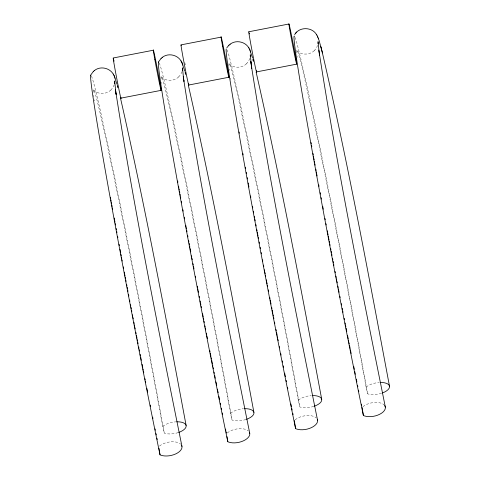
<?xml version="1.0" encoding="UTF-8"?>
<svg xmlns="http://www.w3.org/2000/svg" width="480" height="480" viewBox="0 0 480 480"><rect width="100%" height="100%" fill="white"/><g stroke="black" fill="none" stroke-linecap="round" stroke-linejoin="round"><path stroke-width="0.36" stroke-dasharray="2.4 1.8" d="M114.258 84.696L112.902 87.594L110.868 90.072M182.046 71.58L180.69 74.484L178.656 76.956M249.84 58.464L248.484 61.368L246.444 63.846M317.628 45.354L316.272 48.258L314.238 50.73M178.194 432.606A12.786 5.73 -10.4 0 1 165.3 433.476L164.298 433.164L162.738 426.48L163.518 425.826A12.786 5.73 -10.4 0 1 175.68 421.848M245.982 419.496A12.786 5.73 -10.4 0 1 233.094 420.36L232.086 420.054L230.526 413.364L231.306 412.71A12.786 5.73 -10.4 0 1 243.468 408.732M313.77 406.38A12.786 5.73 -10.4 0 1 300.882 407.244L299.88 406.938L298.314 400.248L299.094 399.6A12.786 5.73 -10.4 0 1 311.262 395.616M381.564 393.264A12.786 5.73 -10.4 0 1 368.67 394.134L367.668 393.828L366.108 387.138L366.888 386.484A12.786 5.73 -10.4 0 1 379.05 382.506M110.958 89.988C106.416 94.368 98.232 94.722 93.702 90.186M178.746 76.872C174.21 81.252 166.02 81.606 161.496 77.07M246.534 63.762C241.998 68.142 233.814 68.496 229.284 63.96M314.328 50.646C309.786 55.026 301.602 55.38 297.072 50.844M366.108 387.138L365.208 382.242A235.332 4.512 79.1 0 0 318.498 143.082A235.332 4.512 79.1 0 0 296.838 54.024M298.314 400.248L297.42 395.358A235.332 4.512 79.1 0 0 250.71 156.198A235.332 4.512 79.1 0 0 229.05 67.14M230.526 413.364L229.626 408.468A235.332 4.512 79.1 0 0 182.916 169.308A235.332 4.512 79.1 0 0 161.256 80.25M162.738 426.48L161.838 421.584A235.332 4.512 79.1 0 0 115.578 184.584A235.332 4.512 79.1 0 0 93.414 92.532M91.332 76.11A250.62 4.806 79.1 0 1 164.298 433.158M94.308 100.932A235.332 4.512 79.1 0 1 94.17 99.876M93.78 96.6A235.332 4.512 79.1 0 1 93.648 95.4M159.516 446.064A12.786 6.78 -11.6 0 1 180.684 444.156M159.12 62.994A250.62 4.806 79.1 0 1 232.086 420.048M161.568 83.49A235.332 4.512 79.1 0 1 161.442 82.29M227.31 432.948A12.786 6.78 -11.6 0 1 248.472 431.04M226.908 49.884A250.62 4.806 79.1 0 1 299.874 406.932M230.538 79.458A235.332 4.512 79.1 0 1 230.358 78.192M229.356 70.374A235.332 4.512 79.1 0 1 229.23 69.174M295.098 419.838A12.786 6.78 -11.6 0 1 316.266 417.93M294.924 37.344A250.62 4.806 79.1 0 1 367.668 393.822M297.15 57.264A235.332 4.512 79.1 0 1 297.018 56.064M362.886 406.722A12.786 6.78 -11.6 0 1 384.054 404.814M184.8 62.532A20.46 0.39 79.1 0 1 185.478 66.03"/><path stroke-width="0.72" d="M317.982 43.818L318.084 41.628L319.044 51.576M114.588 83.352L114.546 83.688L114.714 80.97L115.674 90.918M182.376 70.236L182.334 70.578L182.508 67.86L183.462 77.802M250.32 55.872L250.362 55.53M90.588 75.204L93.402 71.388M158.376 62.088L161.19 58.272M226.848 47.724L228.984 45.162M294.636 34.614C299.292 26.46 312.366 26.778 316.764 34.986M296.772 32.046L295.578 33.312M94.536 70.452C100.374 65.802 109.8 67.86 113.394 74.328M162.33 57.336C168.162 52.692 177.594 54.75 181.182 61.212M230.118 44.226C235.95 39.576 245.382 41.634 248.976 48.096M93.306 71.478L94.638 70.362M161.094 58.362L162.426 57.246M228.882 45.252L230.214 44.13M113.178 57.996L153.348 50.226M180.966 44.886L221.142 37.116M248.76 31.77L288.93 24M120.978 98.124L161.148 90.354M188.766 85.014L228.942 77.244M256.56 71.898L296.73 64.128A20.46 0.39 79.1 0 0 291.426 34.968A20.46 0.39 79.1 0 0 290.376 33.096A20.46 0.39 79.1 0 0 296.688 64.122M294.498 36.33A250.62 4.806 79.1 0 0 313.338 157.23A250.62 4.806 79.1 0 0 363.384 415.482L364.374 415.896A12.786 6.78 -11.6 0 0 379.782 414.24A12.786 6.78 -11.6 0 0 384.672 405.522M226.266 48.918A250.62 4.806 79.1 0 0 246.912 177.822A250.62 4.806 79.1 0 0 295.596 428.598L296.58 429.006A12.786 6.78 -11.6 0 0 311.316 427.68A12.786 6.78 -11.6 0 0 317.31 419.4M90.96 75.36A250.62 4.806 79.1 0 0 110.418 199.05A250.62 4.806 79.1 0 0 160.014 454.824L161.004 455.232A12.786 6.78 -11.6 0 0 175.74 453.906A12.786 6.78 -11.6 0 0 181.728 445.632M317.37 36.084L319.056 40.374L321.552 49.446M249.576 49.2L252.582 58.038M181.788 62.31L184.794 71.154M114 75.426L117 84.264M316.596 34.68L317.538 36.39M248.802 47.796L249.75 49.5M181.014 60.906L181.962 62.616M113.226 74.022L114.168 75.726M318.324 38.304L318.546 38.868M317.736 36.822L317.952 37.386M249.942 49.932L250.164 50.496M250.536 51.42L250.752 51.978M182.154 63.048L182.376 63.612M182.748 64.536L182.964 65.094M114.366 76.164L114.582 76.722M114.954 77.646L115.176 78.21M253.38 61.074L252.972 59.496L253.356 60.99M185.592 74.19L185.178 72.606L185.562 74.106M117.804 87.3L117.39 85.722L117.774 87.216M320.76 46.38L321.144 47.874M322.068 51.492C347.838 162.33 368.46 274.296 389.484 386.112A12.786 5.73 -10.4 0 1 382.53 392.928M321.174 47.958L321.984 51.138M321.606 49.662L322.44 52.956M256.152 72.24C280.776 180.648 301.248 289.962 321.696 399.222M188.364 85.35C212.988 193.764 233.484 303.072 253.902 412.338M120.57 98.466C145.2 206.874 165.66 316.194 186.114 425.448M385.338 407.112C361.584 289.002 337.71 170.838 319.074 51.792M361.41 404.172L361.68 405.492M317.544 420.222C293.886 302.736 270.234 185.166 251.538 66.768L251.736 68.262L251.286 64.908M249.756 433.338C226.098 315.846 202.356 198.294 183.75 79.884L183.948 81.378L183.492 78.024M225.558 429.078L225.828 430.398M226.104 431.718L226.374 433.038M181.968 446.448C158.28 328.968 134.574 211.41 115.962 92.994L116.16 94.494L115.704 91.134M362.088 407.472L363.39 415.494M294.3 420.582L295.596 428.604M226.98 436.614L227.808 441.72L228.792 442.122A12.786 6.78 -11.6 0 0 243.528 440.79A12.786 6.78 -11.6 0 0 249.522 432.516M158.958 448.266L160.02 454.83M318.846 50.058L319.53 55.152L319.332 53.658M251.052 63.168L251.484 66.414M183.264 76.284L183.696 79.53M115.476 89.4L115.902 92.646M251.256 64.692L250.296 54.744L250.308 56.406M256.428 70.602A20.46 0.39 79.1 0 1 252.66 53.904A20.46 0.39 79.1 0 1 248.886 31.998M249.18 33.09A20.46 0.39 79.1 0 1 249.384 33.948M176.712 421.794A12.786 5.73 -10.4 0 1 186.138 425.568A12.786 5.73 -10.4 0 1 178.68 432.444M157.23 439.56A235.332 4.512 79.1 0 1 156.954 438.24M156.276 434.91A235.332 4.512 79.1 0 1 156 433.572M155.31 430.2A235.332 4.512 79.1 0 1 155.034 428.844M152.94 418.518A235.332 4.512 79.1 0 1 152.658 417.126M150.516 406.53A235.332 4.512 79.1 0 1 150.228 405.096M147.618 392.076A235.332 4.512 79.1 0 1 146.886 388.41M145.728 382.602A235.332 4.512 79.1 0 1 145.47 381.3M145.212 380.004A235.332 4.512 79.1 0 1 144.954 378.702M143.79 372.828A235.332 4.512 79.1 0 1 143.532 371.514M143.274 370.2A235.332 4.512 79.1 0 1 143.01 368.886M142.752 367.572A235.332 4.512 79.1 0 1 142.104 364.272M141.318 360.306A235.332 4.512 79.1 0 1 140.67 356.988M140.406 355.662A235.332 4.512 79.1 0 1 140.148 354.33M139.494 351A235.332 4.512 79.1 0 1 139.23 349.668M138.972 348.336A235.332 4.512 79.1 0 1 138.708 346.998M138.054 343.656A235.332 4.512 79.1 0 1 137.796 342.318M137.532 340.98A235.332 4.512 79.1 0 1 137.274 339.642M137.01 338.298A235.332 4.512 79.1 0 1 136.488 335.616M136.098 333.606A235.332 4.512 79.1 0 1 135.834 332.262M135.186 328.908A235.332 4.512 79.1 0 1 134.922 327.564M134.664 326.22A235.332 4.512 79.1 0 1 134.4 324.876M134.142 323.532A235.332 4.512 79.1 0 1 133.884 322.188M133.23 318.828A235.332 4.512 79.1 0 1 132.972 317.484M132.714 316.14A235.332 4.512 79.1 0 1 132.456 314.796M131.808 311.436A235.332 4.512 79.1 0 1 131.55 310.092M131.292 308.748A235.332 4.512 79.1 0 1 131.034 307.41M130.776 306.066A235.332 4.512 79.1 0 1 130.518 304.728M129.876 301.374A235.332 4.512 79.1 0 1 129.618 300.036M128.85 296.022A235.332 4.512 79.1 0 1 128.598 294.69M127.956 291.354A235.332 4.512 79.1 0 1 127.704 290.022M127.452 288.69A235.332 4.512 79.1 0 1 127.2 287.358M126.942 286.032A235.332 4.512 79.1 0 1 126.69 284.7M126.06 281.388A235.332 4.512 79.1 0 1 125.808 280.062M125.562 278.742A235.332 4.512 79.1 0 1 125.31 277.422M125.058 276.102A235.332 4.512 79.1 0 1 124.812 274.788M124.56 273.468A235.332 4.512 79.1 0 1 124.314 272.154M123.57 268.224A235.332 4.512 79.1 0 1 123.324 266.916M122.22 261.054A235.332 4.512 79.1 0 1 121.974 259.758M121.734 258.462A235.332 4.512 79.1 0 1 121.488 257.172M121.248 255.882A235.332 4.512 79.1 0 1 120.972 254.406M120.696 252.936A235.332 4.512 79.1 0 1 120.42 251.472M120.288 250.74A235.332 4.512 79.1 0 1 120.012 249.276M119.334 245.64A235.332 4.512 79.1 0 1 119.064 244.188M117.858 237.708A235.332 4.512 79.1 0 1 117.594 236.274M116.934 232.716A235.332 4.512 79.1 0 1 116.67 231.3M116.406 229.884A235.332 4.512 79.1 0 1 116.148 228.474M115.5 224.97A235.332 4.512 79.1 0 1 115.242 223.578M114.99 222.186A235.332 4.512 79.1 0 1 114.732 220.8M114.48 219.42A235.332 4.512 79.1 0 1 114.228 218.046M112.614 209.208A235.332 4.512 79.1 0 1 112.368 207.864M112.122 206.532A235.332 4.512 79.1 0 1 111.882 205.2M111.642 203.874A235.332 4.512 79.1 0 1 111.402 202.554M111.162 201.234A235.332 4.512 79.1 0 1 110.928 199.926M110.688 198.618A235.332 4.512 79.1 0 1 110.454 197.322M244.506 408.684A12.786 5.73 -10.4 0 1 253.926 412.452A12.786 5.73 -10.4 0 1 246.468 419.328M227.808 441.708A250.62 4.806 79.1 0 1 178.662 188.43A250.62 4.806 79.1 0 1 158.598 62.07M222.546 414.372A235.332 4.512 79.1 0 1 222.27 413.004M221.574 409.566A235.332 4.512 79.1 0 1 221.292 408.186M220.584 404.712A235.332 4.512 79.1 0 1 220.302 403.314M219.594 399.798A235.332 4.512 79.1 0 1 218.88 396.264M218.16 392.7A235.332 4.512 79.1 0 1 217.872 391.272M217.728 390.552A235.332 4.512 79.1 0 1 217.44 389.118M216.72 385.506A235.332 4.512 79.1 0 1 215.994 381.876M215.262 378.228A235.332 4.512 79.1 0 1 214.674 375.294M214.29 373.362A235.332 4.512 79.1 0 1 214.032 372.072M213.39 368.838A235.332 4.512 79.1 0 1 213.132 367.542M212.874 366.24A235.332 4.512 79.1 0 1 212.616 364.938M212.358 363.636A235.332 4.512 79.1 0 1 211.71 360.366M211.452 359.058A235.332 4.512 79.1 0 1 211.194 357.744M210.93 356.43A235.332 4.512 79.1 0 1 210.672 355.116M210.54 354.456A235.332 4.512 79.1 0 1 210.282 353.142M210.024 351.822A235.332 4.512 79.1 0 1 209.76 350.502M207.414 338.556A235.332 4.512 79.1 0 1 206.892 335.886M206.628 334.554A235.332 4.512 79.1 0 1 206.37 333.216M205.716 329.874A235.332 4.512 79.1 0 1 205.452 328.536M205.194 327.198A235.332 4.512 79.1 0 1 204.93 325.86M204.276 322.506A235.332 4.512 79.1 0 1 204.018 321.162M203.754 319.824A235.332 4.512 79.1 0 1 203.496 318.48M203.232 317.136A235.332 4.512 79.1 0 1 202.584 313.776M201.414 307.728A235.332 4.512 79.1 0 1 201.15 306.384M200.892 305.04A235.332 4.512 79.1 0 1 200.634 303.696M200.376 302.352A235.332 4.512 79.1 0 1 200.118 301.008M199.47 297.648A235.332 4.512 79.1 0 1 199.212 296.31M198.438 292.284A235.332 4.512 79.1 0 1 198.18 290.94M198.048 290.274A235.332 4.512 79.1 0 1 197.796 288.93M197.538 287.592A235.332 4.512 79.1 0 1 197.28 286.254M195.624 277.572A235.332 4.512 79.1 0 1 195.366 276.24M193.98 268.938A235.332 4.512 79.1 0 1 193.476 266.292M193.224 264.966A235.332 4.512 79.1 0 1 192.972 263.646M192.228 259.698A235.332 4.512 79.1 0 1 191.976 258.384M191.73 257.076A235.332 4.512 79.1 0 1 191.484 255.762M190.746 251.844A235.332 4.512 79.1 0 1 190.134 248.592M189.888 247.29A235.332 4.512 79.1 0 1 189.642 245.994M189.402 244.704A235.332 4.512 79.1 0 1 189.162 243.408M188.898 242.028A235.332 4.512 79.1 0 1 188.622 240.558M187.938 236.898A235.332 4.512 79.1 0 1 187.668 235.434M186.99 231.798A235.332 4.512 79.1 0 1 186.72 230.352M186.45 228.906A235.332 4.512 79.1 0 1 186.18 227.466M186.048 226.746A235.332 4.512 79.1 0 1 185.778 225.312M184.59 218.892A235.332 4.512 79.1 0 1 184.332 217.476M183.162 211.158A235.332 4.512 79.1 0 1 182.904 209.766M181.638 202.872A235.332 4.512 79.1 0 1 181.392 201.51M180.768 198.114A235.332 4.512 79.1 0 1 180.522 196.764M180.282 195.42A235.332 4.512 79.1 0 1 180.036 194.082M179.79 192.75A235.332 4.512 79.1 0 1 179.55 191.424M179.31 190.098A235.332 4.512 79.1 0 1 179.07 188.778M178.836 187.464A235.332 4.512 79.1 0 1 178.596 186.162M177.894 182.268A235.332 4.512 79.1 0 1 177.66 180.984M120.936 97.476A20.46 0.39 79.1 0 1 116.472 76.98A20.46 0.39 79.1 0 1 113.598 59.316M113.802 60.174A20.46 0.39 79.1 0 1 114.042 61.23M312.294 395.568A12.786 5.73 -10.4 0 1 321.72 399.342A12.786 5.73 -10.4 0 1 314.262 406.218M293.076 414.654A235.332 4.512 79.1 0 1 292.806 413.334M292.128 410.022A235.332 4.512 79.1 0 1 291.858 408.684M291.444 406.674A235.332 4.512 79.1 0 1 290.892 403.974M287.808 388.794A235.332 4.512 79.1 0 1 287.526 387.39M286.386 381.726A235.332 4.512 79.1 0 1 286.098 380.304M285.378 376.722A235.332 4.512 79.1 0 1 284.652 373.116M283.488 367.308A235.332 4.512 79.1 0 1 283.2 365.85M282.468 362.184A235.332 4.512 79.1 0 1 282.21 360.894M281.052 355.074A235.332 4.512 79.1 0 1 280.794 353.778M279.63 347.91A235.332 4.512 79.1 0 1 279.372 346.596M278.202 340.686A235.332 4.512 79.1 0 1 277.944 339.366M277.68 338.046A235.332 4.512 79.1 0 1 277.422 336.726M277.158 335.406A235.332 4.512 79.1 0 1 276.51 332.088M276.246 330.762A235.332 4.512 79.1 0 1 275.988 329.436M274.812 323.442A235.332 4.512 79.1 0 1 274.548 322.11M273.9 318.768A235.332 4.512 79.1 0 1 273.636 317.43M273.372 316.092A235.332 4.512 79.1 0 1 273.114 314.754M272.85 313.416A235.332 4.512 79.1 0 1 272.202 310.062M271.938 308.718A235.332 4.512 79.1 0 1 271.68 307.38M271.026 304.02A235.332 4.512 79.1 0 1 270.762 302.676M270.504 301.338A235.332 4.512 79.1 0 1 270.246 299.994M269.982 298.65A235.332 4.512 79.1 0 1 269.724 297.306M268.554 291.252A235.332 4.512 79.1 0 1 268.296 289.908M267.648 286.554A235.332 4.512 79.1 0 1 267.39 285.21M267.132 283.866A235.332 4.512 79.1 0 1 266.874 282.522M266.616 281.184A235.332 4.512 79.1 0 1 266.358 279.84M265.71 276.486A235.332 4.512 79.1 0 1 265.458 275.148M265.2 273.81A235.332 4.512 79.1 0 1 264.942 272.472M264.684 271.134A235.332 4.512 79.1 0 1 264.432 269.796M263.796 266.46A235.332 4.512 79.1 0 1 263.538 265.128M262.776 261.132A235.332 4.512 79.1 0 1 262.524 259.806M261.39 253.836A235.332 4.512 79.1 0 1 261.138 252.516M260.388 248.556A235.332 4.512 79.1 0 1 260.142 247.242M259.398 243.306A235.332 4.512 79.1 0 1 259.152 241.998M258.534 238.728A235.332 4.512 79.1 0 1 258.288 237.426M258.042 236.124A235.332 4.512 79.1 0 1 257.802 234.828M257.556 233.532A235.332 4.512 79.1 0 1 257.31 232.236M257.07 230.946A235.332 4.512 79.1 0 1 256.83 229.65M256.14 225.978A235.332 4.512 79.1 0 1 255.864 224.514M255.186 220.866A235.332 4.512 79.1 0 1 254.916 219.414M254.646 217.962A235.332 4.512 79.1 0 1 254.376 216.516M253.704 212.916A235.332 4.512 79.1 0 1 253.44 211.482M252.774 207.912A235.332 4.512 79.1 0 1 252.51 206.49M250.824 197.352A235.332 4.512 79.1 0 1 250.572 195.96M248.934 187.032A235.332 4.512 79.1 0 1 248.682 185.676M248.436 184.326A235.332 4.512 79.1 0 1 248.19 182.982M247.464 178.974A235.332 4.512 79.1 0 1 247.218 177.648M246.504 173.7A235.332 4.512 79.1 0 1 246.27 172.392M245.568 168.51A235.332 4.512 79.1 0 1 245.334 167.232M243.132 154.926A235.332 4.512 79.1 0 1 242.88 153.504M239.316 133.248A235.332 4.512 79.1 0 1 239.094 131.976M380.082 382.458A12.786 5.73 -10.4 0 1 389.484 386.112M358.818 391.536A235.332 4.512 79.1 0 1 358.542 390.186M357.852 386.778A235.332 4.512 79.1 0 1 357.57 385.404M356.874 381.96A235.332 4.512 79.1 0 1 356.31 379.182M355.314 374.28A235.332 4.512 79.1 0 1 354.744 371.454M354.318 369.324A235.332 4.512 79.1 0 1 353.742 366.474M351.132 353.466A235.332 4.512 79.1 0 1 350.406 349.806M350.13 348.426A235.332 4.512 79.1 0 1 349.488 345.198M349.23 343.908A235.332 4.512 79.1 0 1 348.972 342.612M348.714 341.316A235.332 4.512 79.1 0 1 348.456 340.014M348.198 338.712A235.332 4.512 79.1 0 1 347.55 335.448M346.77 331.518A235.332 4.512 79.1 0 1 346.122 328.23M345.864 326.916A235.332 4.512 79.1 0 1 345.6 325.596M345.342 324.276A235.332 4.512 79.1 0 1 345.078 322.95M344.43 319.638A235.332 4.512 79.1 0 1 344.166 318.312M342.996 312.33A235.332 4.512 79.1 0 1 342.732 310.998M342.474 309.66A235.332 4.512 79.1 0 1 342.21 308.328M341.556 304.986A235.332 4.512 79.1 0 1 341.298 303.648M340.122 297.618A235.332 4.512 79.1 0 1 339.858 296.28M339.078 292.254A235.332 4.512 79.1 0 1 338.814 290.91M338.682 290.238A235.332 4.512 79.1 0 1 338.424 288.894M338.166 287.55A235.332 4.512 79.1 0 1 337.902 286.206M337.254 282.846A235.332 4.512 79.1 0 1 336.99 281.502M336.732 280.158A235.332 4.512 79.1 0 1 336.474 278.814M336.216 277.47A235.332 4.512 79.1 0 1 335.952 276.126M335.31 272.766A235.332 4.512 79.1 0 1 335.046 271.422M333.888 265.386A235.332 4.512 79.1 0 1 333.63 264.042M333.372 262.704A235.332 4.512 79.1 0 1 333.114 261.366M332.862 260.028A235.332 4.512 79.1 0 1 332.604 258.69M331.968 255.348A235.332 4.512 79.1 0 1 331.71 254.016M331.458 252.678A235.332 4.512 79.1 0 1 331.2 251.346M330.948 250.014A235.332 4.512 79.1 0 1 330.696 248.682M330.06 245.364A235.332 4.512 79.1 0 1 329.808 244.038M329.556 242.712A235.332 4.512 79.1 0 1 329.304 241.386M329.058 240.066A235.332 4.512 79.1 0 1 328.806 238.74M328.554 237.42A235.332 4.512 79.1 0 1 328.308 236.106M328.056 234.786A235.332 4.512 79.1 0 1 327.804 233.472M327.558 232.158A235.332 4.512 79.1 0 1 327.312 230.844M326.202 224.964A235.332 4.512 79.1 0 1 325.956 223.662M325.224 219.768A235.332 4.512 79.1 0 1 324.984 218.478M323.244 209.208A235.332 4.512 79.1 0 1 322.704 206.298M321.36 199.086A235.332 4.512 79.1 0 1 321.096 197.652M320.436 194.088A235.332 4.512 79.1 0 1 320.172 192.666M319.002 186.33A235.332 4.512 79.1 0 1 318.744 184.932M317.094 175.962A235.332 4.512 79.1 0 1 316.848 174.6M316.596 173.244A235.332 4.512 79.1 0 1 316.35 171.888M316.104 170.538A235.332 4.512 79.1 0 1 315.858 169.194M315.132 165.192A235.332 4.512 79.1 0 1 314.892 163.872M314.652 162.552A235.332 4.512 79.1 0 1 314.412 161.238M314.178 159.93A235.332 4.512 79.1 0 1 313.944 158.628M313.704 157.332A235.332 4.512 79.1 0 1 313.476 156.042M313.242 154.758A235.332 4.512 79.1 0 1 313.014 153.474M311.82 146.85A235.332 4.512 79.1 0 1 311.562 145.398M311.304 143.958A235.332 4.512 79.1 0 1 311.046 142.524M188.64 83.712A20.46 0.39 79.1 0 1 184.668 65.97A20.46 0.39 79.1 0 1 181.224 45.552M251.046 63.084L250.848 61.554L251.046 63.084M154.794 59.322A20.46 0.39 79.1 0 0 161.106 90.354A20.46 0.39 79.1 0 0 155.85 61.2A20.46 0.39 79.1 0 0 154.794 59.322M222.582 46.212A20.46 0.39 79.1 0 0 228.9 77.238A20.46 0.39 79.1 0 0 223.638 48.084A20.46 0.39 79.1 0 0 222.582 46.212"/></g></svg>
